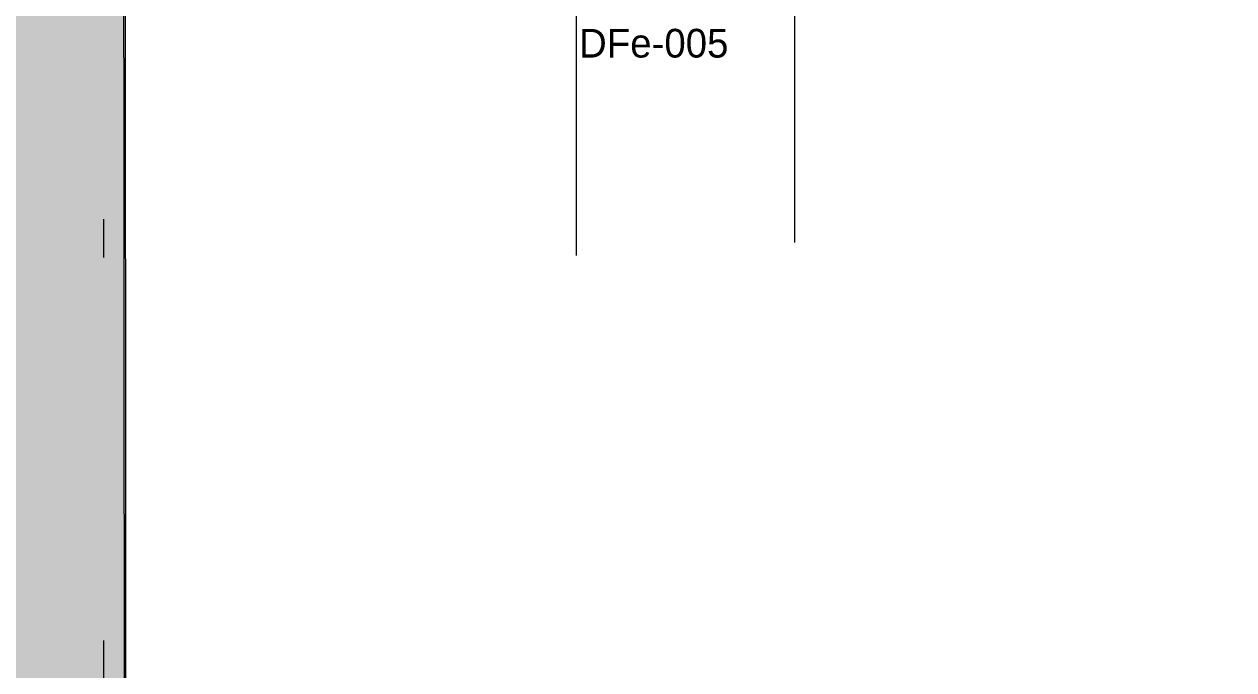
# Model space of a CAD drawing. Header units: metres. Extents: x -3 to 171, y -23 to 41.
# Drawn here: x -0.207 to 2.952, y -17.576 to -15.891 of the extents above; entities that cross this region are included whole.
import ezdxf

# ---------------------------------------------------------------- set-up
doc = ezdxf.new("R2010")
doc.units = ezdxf.units.M
doc.header["$MEASUREMENT"] = 0
doc.linetypes.add('Achse', pattern=[0.004, 0.002, -0.001, 0, -0.001])
doc.linetypes.add('Schnittlinie', pattern=[0.006, 0.003, -0.0015, 0, -0.0015])
for name, color, linetype in [('4._1.DG PP STG1_1_000 Achsraster', 7, 'Continuous'), ('4._1.DG PP STG1_1_325 Dachfenster', 7, 'Continuous'), ('4._1.DG PP STG1_1_520 Fixeinbauten', 7, 'Continuous'), ('4._1.DG PP STG1_1_725 Nachbarbebauung', 7, 'Continuous'), ('4._1.DG PP STG1_1_851 Marker Schnitt', 7, 'Continuous'), ('4._1.DG PP STG1_1_Neubau_840 Baulinien', 7, 'Continuous')]:
    doc.layers.add(name, color=color, linetype=linetype)
doc.styles.add('ERSTELLTER_STIL_2', font='')
doc.styles.get('ERSTELLTER_STIL_2').set_extended_font_data('Eurostile')
doc.linetypes.add('Grenze Grundstück', pattern='A,0,[1,415_260415_PP_VA_1_7 1 DG1.Shx,S=0.00031746,R=0,X=0,Y=0],-0.04,0', length=0.04)

msp = doc.modelspace()

# ---------------------------------------------------------------- hatches: boundary and pattern name
at = {"layer": '4._1.DG PP STG1_1_725 Nachbarbebauung', "linetype": 'Continuous', "lineweight": 0, "true_color": 0x1f1f1f}
msp.add_hatch(color=250, dxfattribs=at).paths.add_polyline_path([(-3.0225, -22.5231), (0.0585, -22.5231), (0.0528, -14.1947), (0.0564, -12.2031), (0.0099, -2.0785), (-3.0225, -2.0701)])

# ---------------------------------------------------------------- linework, layer by layer
at = {"layer": '4._1.DG PP STG1_1_000 Achsraster', "color": 5, "linetype": 'Achse', "lineweight": 0, "ltscale": 1000}
msp.add_line((0, 3), (0, -22.5231), dxfattribs=at)
at = {"layer": '4._1.DG PP STG1_1_520 Fixeinbauten', "color": 5, "linetype": 'Continuous', "lineweight": 13, "ltscale": 1000}
msp.add_line((1.805, -14.69), (1.805, -16.461), dxfattribs=at)
at = {"layer": '4._1.DG PP STG1_1_725 Nachbarbebauung', "color": 8, "linetype": 'Continuous', "lineweight": 13, "ltscale": 1000, "flags": 128}
msp.add_lwpolyline([(0.0585, -22.5231), (0.0528, -14.1947), (0.0564, -12.2031), (0.0099, -2.0785), (-3.0225, -2.0701)], dxfattribs=at)
at = {"layer": '4._1.DG PP STG1_1_851 Marker Schnitt', "color": 7, "linetype": 'Schnittlinie', "lineweight": 13, "ltscale": 1000}
msp.add_line((1.235, 4.805), (1.235, -18.6375), dxfattribs=at)
at = {"layer": '4._1.DG PP STG1_1_Neubau_840 Baulinien', "color": 76, "linetype": 'Grenze Grundstück', "lineweight": 13, "ltscale": 1000, "true_color": 0x3f7f02, "flags": 128}
msp.add_lwpolyline([(0.0612, -22.5231), (0.0564, -12.2031), (0, -0.0002), (18.985, -0.0012), (18.958, -11.4452), (18.9035, -19.5703), (18.8897, -22.5231)], dxfattribs=at)

# ---------------------------------------------------------------- texts
at = {"layer": '4._1.DG PP STG1_1_325 Dachfenster', "color": 7, "linetype": 'Continuous', "lineweight": 13, "insert": (1.2421, -15.9795), "char_height": 0.075, "attachment_point": 7, "style": 'ERSTELLTER_STIL_2'}
msp.add_mtext('\\A1;{\\pql;\\pt0;\\fEurostile|b0|i0|c0|p0;\\W1.000000;DFe-005\\fEurostile|b0|i0|c0|p0;\\W1.000000;\\fEurostile|b0|i0|c0|p0;\\W1.000000;\\fEurostile|b0|i0|c0|p0;\\W1.000000;}', dxfattribs=at)

doc.saveas('drawing.dxf')
